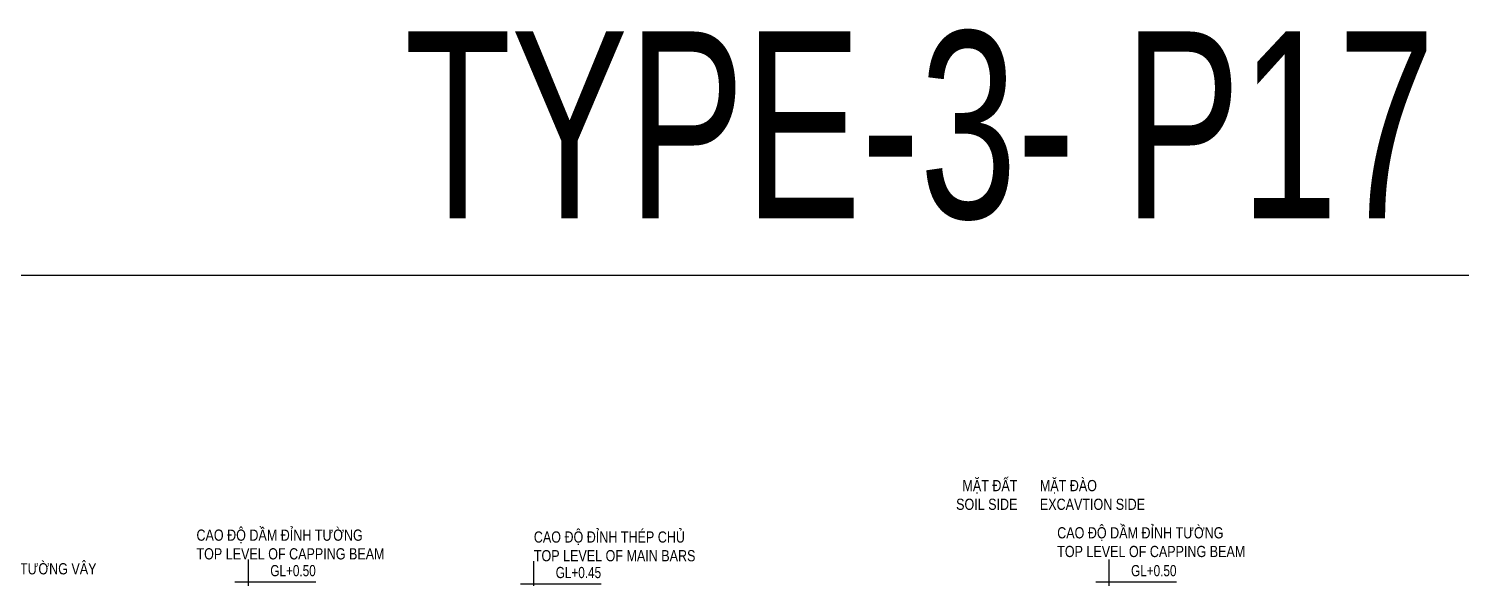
# Model space of a CAD drawing. Header units: millimetres. Extents: x 2746337 to 7547699, y -363432 to 15720.
# Drawn here: x 3176857 to 3215177, y -294394 to -279688 of the extents above; entities that cross this region are included whole.
import ezdxf
from ezdxf.enums import TextEntityAlignment as Align

# ---------------------------------------------------------------- set-up
doc = ezdxf.new("R2010")
doc.units = ezdxf.units.MM
doc.header["$LTSCALE"] = 1200
for name, color, linetype, lineweight in [('030_Label', 4, 'Continuous', 5), ('ENOTE', 2, 'Continuous', 15), ('LEADER', 8, 'Continuous', 9), ('TEXTVN', 2, 'Continuous', 20)]:
    doc.layers.add(name, color=color, linetype=linetype, lineweight=lineweight)
for name, color, linetype in [('CDC.02.DIM', 1, 'Continuous'), ('CDC.06.TEXT', 2, 'Continuous'), ('CDC.10.HATCH', 251, 'Continuous')]:
    doc.layers.add(name, color=color, linetype=linetype)
doc.styles.add('DB_Arial', font='arial.ttf', dxfattribs={"width": 0.8})
doc.styles.add('SMTEXT', font='arial.ttf', dxfattribs={"width": 0.75})
doc.styles.add('VNROMANS', font='VHAVAN.TTF', dxfattribs={"width": 0.8})

# ---------------------------------------------------------------- blocks, each defined once
blk = doc.blocks.new('tag_cd')
at = {"layer": 'CDC.10.HATCH'}
blk.add_hatch(color=256, dxfattribs=at).paths.add_polyline_path([(180, 240), (420, 0), (420, 240)])
at = {"layer": 'CDC.02.DIM'}
for points in [[(420, 240), (420, 0), (660, 240), (180, 240), (420, 0), (420, 1020)], [(60, 420), (2220, 420)], [(0, 0), (840, 0)]]:
    blk.add_lwpolyline(points, dxfattribs=at)
at = {"layer": 'CDC.06.TEXT', "ltscale": 0.5, "style": 'SMTEXT', "width": 0.75}
blk.add_attdef('CD', text='', height=300, dxfattribs=at).set_placement((2220, 570), align=Align.RIGHT)

msp = doc.modelspace()

# ---------------------------------------------------------------- linework, layer by layer
msp.add_lwpolyline([(3156375.6, -286280), (3249892.9, -286280), (3249892.9, -363432.4), (3156375.6, -363432.4)], close=True)
at = {"layer": 'LEADER', "lineweight": 20}
for points in [[(3200803.4, -292762.7, 0, 150, 0), (3201303.4, -292762.7, 0, 0, 0), (3203303.4, -292762.7, 0, 0, 0)], [(3206403.4, -292762.7, 0, 150, 0), (3205903.4, -292762.7, 0, 0, 0), (3203903.4, -292762.7, 0, 0, 0)]]:
    msp.add_lwpolyline(points, format="xyseb", dxfattribs=at)

# ---------------------------------------------------------------- block references
at = {"layer": 'ENOTE'}
for p, values in [((3182316.2, -294908.3), {'CD': 'GL+0.50'}), ((3205337.5, -294908.3), {'CD': 'GL+0.50'}), ((3189949.1, -294958.3), {'CD': 'GL+0.45'})]:
    msp.add_blockref('tag_cd', p, dxfattribs=at).add_auto_attribs(values)

# ---------------------------------------------------------------- texts
at = {"layer": '030_Label', "style": 'VNROMANS', "width": 0.7}
msp.add_text('type-3- P17', height=5000, dxfattribs=at).set_placement((3200690.7, -282262.9), align=Align.MIDDLE_CENTER)
at = {"layer": 'TEXTVN', "style": 'DB_Arial', "width": 0.8}
for s, p in [('MẶT ĐẤT', (3203303.4, -292062.7)), ('SOIL SIDE', (3203303.4, -292562.7))]:
    msp.add_text(s, height=300, dxfattribs=at).set_placement(p, align=Align.RIGHT)
for s, p in [('MẶT ĐÀO', (3203903.4, -292062.7)), ('EXCAVTION SIDE', (3203903.4, -292562.7)), ('CAO ĐỘ DẦM ĐỈNH TƯỜNG', (3181345.8, -293388.3)), ('CAO ĐỘ ĐỈNH THÉP CHỦ', (3190369.1, -293438.3)), ('CAO ĐỘ DẦM ĐỈNH TƯỜNG', (3204367.1, -293325.5)), ('TOP LEVEL OF CAPPING BEAM', (3204367.1, -293825.5)), ('CAO ĐỘ ĐỈNH TƯỜNG VÂY', (3174298.4, -294288.3)), ('TOP LEVEL OF CAPPING BEAM', (3181345.8, -293888.3)), ('TOP LEVEL OF MAIN BARS', (3190369.1, -293938.3))]:
    msp.add_text(s, height=300, dxfattribs=at).set_placement(p)

doc.saveas('drawing.dxf')
